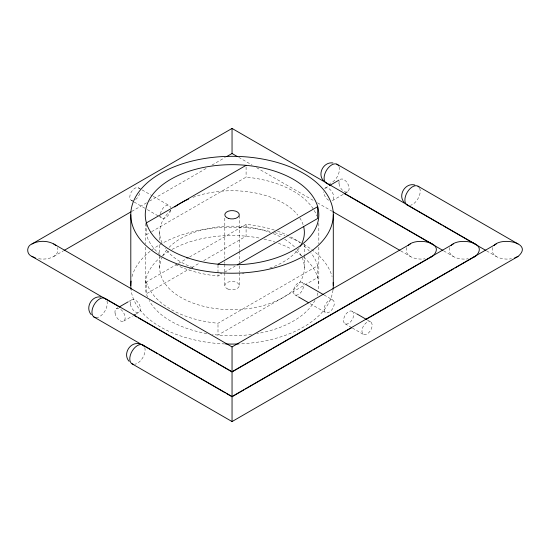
<?xml version="1.0" encoding="UTF-8"?>
<svg xmlns="http://www.w3.org/2000/svg" width="550" height="550" viewBox="0 0 550 550"><rect width="100%" height="100%" fill="white"/><g stroke="black" fill="none" stroke-linecap="round" stroke-linejoin="round"><path stroke-width="0.41" stroke-dasharray="2.75 2.06" d="M406.594 247.583C403.844 257.283 417.567 260.067 424.889 258.803M449.549 247.583C446.82 257.407 460.769 260.129 468.153 258.761M492.504 247.583C489.796 257.531 503.979 260.191 511.424 258.706M38.576 258.706C46.021 260.191 60.204 257.531 57.496 247.583M53.694 256.458L63.36 250.883M131.725 211.413L146.589 202.826M149.559 201.114L207.522 167.647M211.984 165.076L225.356 157.348M160.009 254.519A86.783 50.105 0 0 1 146.41 234.692L150.872 232.114M151.614 231.688L246.091 177.141A86.783 50.105 0 0 1 316.848 215.951M191.042 267.967L146.41 293.741L146.41 281.93L177.65 263.89M178.399 263.464L188.808 257.448M189.558 257.022L246.091 224.379A86.783 50.105 0 0 1 274.656 230.175M116.442 308.591L117.899 307.752M128.858 301.421L131.78 299.736M325.077 188.141L328.728 186.031M191.785 267.541L199.966 262.817M203.686 260.666L246.091 236.184L246.091 224.379M123.674 321.118L132.44 316.058M136.091 313.947L139.012 312.262M332.31 200.667L343.998 193.916M345.455 193.071L347.648 191.806M175.588 264.632A86.783 50.105 0 0 0 217.999 276.024L221.719 273.879M224.696 272.161L235.111 266.145M146.41 281.93A86.783 50.105 0 0 0 217.999 323.262L317.68 265.712A86.783 50.105 0 0 0 310.757 252.718M486.64 250.883L496.306 256.458M443.692 250.883L453.351 256.458M238.734 157.348L252.106 165.076M256.568 167.647L314.531 201.114M317.501 202.826L332.365 211.413M400.737 250.883L410.396 256.458M138.504 187.846L141.426 189.53M142.154 189.949L152.384 195.855M153.113 196.281L169.187 205.556M302.136 282.315A7.232 4.173 -60 0 1 299.846 293.521A7.232 4.173 -60 0 1 293.583 289.905A7.232 4.173 -60 0 1 302.136 282.315L305.058 284.006M324.053 294.972L332.819 300.032A7.232 4.173 -60 0 1 330.529 311.231A7.232 4.173 -60 0 1 324.266 307.615A7.232 4.173 -60 0 1 332.819 300.032M352.254 311.252A7.232 4.173 -60 0 1 349.958 322.451A7.232 4.173 -60 0 1 343.695 318.835A7.232 4.173 -60 0 1 352.254 311.252L355.933 313.376M366.981 319.756L370.659 321.881A7.232 4.173 -60 0 1 368.369 333.08A7.232 4.173 -60 0 1 362.106 329.464A7.232 4.173 -60 0 1 370.659 321.881M131.271 200.372L133.464 201.637M134.193 202.056L146.609 209.227M147.345 209.646L158.297 215.971M159.032 216.397L161.954 218.082M294.91 294.841L297.832 296.532M310.248 303.703L325.586 312.558M345.022 323.778L351.649 327.601M352.385 328.027L363.426 334.407M318.828 223.307L318.828 243.794M318.828 247.211L318.828 285.629M317.68 265.712L317.68 277.516L217.999 335.074L217.999 323.262M304.363 244.296L304.363 254.416M304.363 255.262L304.363 267.912M246.091 167.014L246.091 177.141M239.278 215.627L239.278 250.628M239.278 251.481L239.278 262.577M239.278 265.994L239.278 271.968M239.278 272.821L239.278 285.629M224.812 218.185L224.812 258.308M224.812 261.724L224.812 263.429M224.812 264.289L224.812 271.968M224.812 272.821L224.812 285.629M217.999 265.059L217.999 276.024M159.727 232.485L159.727 240.921M159.727 245.142L159.727 254.416M159.727 255.262L159.727 267.912M146.41 223.726L146.41 234.692M145.262 223.307L145.262 243.794M145.262 247.211L145.262 285.629M144.815 347.724A10.849 6.263 -60 0 1 142.594 358.009A10.849 6.263 -60 0 1 134.619 364.286M419.691 188.203A10.849 6.263 -60 0 1 418.241 198.248A10.849 6.263 -60 0 1 410.444 205.315M339.089 166.891A10.849 6.263 -60 0 1 337.239 176.77A10.849 6.263 -60 0 1 329.649 183.466M106.975 301.077A10.849 6.263 -60 0 1 104.761 311.348A10.849 6.263 -60 0 1 96.8 317.632M328.694 200.303A7.232 4.173 60 0 1 323.593 191.874M324.596 188.499A7.232 4.173 60 0 1 332.179 192.094A7.232 4.173 60 0 1 332.042 200.798M132.763 200.702A7.232 4.173 -60 0 1 131.271 192.019A7.232 4.173 -60 0 1 139.535 188.966M139.679 193.401A7.232 4.173 -60 0 1 135.616 199.533M160.504 213.902A7.232 4.173 -60 0 1 165.385 206.023A7.232 4.173 -60 0 1 170.562 207.68M170.562 210.189A7.232 4.173 -60 0 1 165.571 217.724A7.232 4.173 -60 0 1 160.572 215.958M332.984 290.159A101.248 58.451 0 0 1 239.291 343.929M224.799 343.929A101.248 58.451 0 0 1 131.106 290.159M132.014 276.609A101.248 58.451 0 0 1 271.48 231.791M274.732 232.623A101.248 58.451 0 0 1 284.982 235.799M289.417 237.462A101.248 58.451 0 0 1 300.719 242.674M303.634 244.296A101.248 58.451 0 0 1 332.076 276.609M303.586 257.269A86.783 50.105 0 0 1 318.512 289.877M317.893 292.951A86.783 50.105 0 0 1 316.958 295.976M314.964 300.41A86.783 50.105 0 0 1 256.809 333.651M251.453 334.462A86.783 50.105 0 0 1 212.389 334.428M206.738 333.554A86.783 50.105 0 0 1 149.119 300.403M147.572 297.11A86.783 50.105 0 0 1 160.373 257.379M162.642 255.551A86.783 50.105 0 0 1 169.386 250.965M172.006 249.452A86.783 50.105 0 0 1 259.868 238.171M263.972 239.037A86.783 50.105 0 0 1 274.801 242.028M278.396 243.272A86.783 50.105 0 0 1 291.177 248.958M295.563 251.488A86.783 50.105 0 0 1 301.689 255.736M277.585 231.172A86.783 50.105 0 0 1 300.087 242.722M304.081 245.877A86.783 50.105 0 0 1 309.258 250.951M296.945 249.494A72.318 41.752 0 0 1 239.518 309.444A72.318 41.752 0 0 1 161.975 257.586M162.656 256.149A72.318 41.752 0 0 1 167.145 249.494M169.077 247.383A72.318 41.752 0 0 1 270.414 232.526M273.288 233.619A72.318 41.752 0 0 1 281.703 237.559M284.618 239.243A72.318 41.752 0 0 1 295.013 247.383M299.344 247.775A72.318 41.752 0 0 1 269.686 268.139M244.035 273.659A72.318 41.752 0 0 1 242.337 273.811M221.753 273.811A72.318 41.752 0 0 1 220.055 273.659M192.947 267.609A72.318 41.752 0 0 1 165.234 248.462M161.975 242.811A72.318 41.752 0 0 1 170.658 210.416M192.947 197.361A72.318 41.752 0 0 1 297.825 215.139M299.805 217.896A72.318 41.752 0 0 1 303.435 225.809M115.032 313.074A7.232 4.173 60 0 0 123.406 321.255A7.232 4.173 60 0 0 121.729 310.241A7.232 4.173 60 0 0 115.032 313.074M130.377 304.219A7.232 4.173 60 0 0 138.744 312.393A7.232 4.173 60 0 0 137.067 301.386A7.232 4.173 60 0 0 130.377 304.219M339.013 183.762A7.232 4.173 60 0 0 347.38 191.943A7.232 4.173 60 0 0 345.709 180.929A7.232 4.173 60 0 0 339.013 183.762M227.989 289.087A7.232 4.173 0 0 0 239.257 285.924A7.232 4.173 0 0 0 228.883 281.875A7.232 4.173 0 0 0 227.989 289.087"/><path stroke-width="0.82" d="M408.196 245.548C415.016 237.043 446.737 242.11 432.891 255.97M451.151 245.548C457.971 237.043 489.692 242.11 475.846 255.97M494.106 245.548C501.153 236.596 533.988 242.914 518.018 256.458L232.045 421.561L132.021 363.811M432.63 256.142L431.839 256.609M475.585 256.142L454.994 268.043M432.107 243.946L232.045 128.439L31.983 243.946C26.269 246.146 26.269 254.258 31.983 256.458L119.742 307.127M64.102 250.449L130.983 211.839M226.841 156.496L232.045 153.491L237.249 156.496M146.41 222.881L246.091 165.33M119.364 306.907L128.129 301.847M329.464 185.611L338.958 180.125M217.999 264.213L317.68 206.663L317.68 218.474L237.339 264.859M133.897 315.212L135.362 314.373M343.998 193.916L345.455 193.071M31.983 243.946C38.61 240.446 47.066 240.446 53.694 243.946L232.045 346.913L410.396 243.946M453.351 243.946L232.045 371.711L105.029 298.375M232.788 371.532L271.459 349.202M272.951 348.349L431.564 256.761M496.306 243.946L232.045 396.509L142.869 345.022M243.939 389.895L232.045 396.763L226.841 393.759M245.424 389.036L311.561 350.852M313.053 349.993L351.697 327.683M366.561 319.103L453.509 268.902M475.062 256.458L473.406 257.29M518.018 256.458L514.621 257.936M431.283 256.898L430.451 257.29M332.936 162.958C323.737 161.528 317.096 173.724 323.428 180.647M100.781 296.993C91.575 295.563 84.941 307.759 91.272 314.683M414.865 185.006C405.35 182.407 397.499 195.188 404.223 202.496M139.748 343.839C130.24 341.241 122.382 354.021 129.113 361.329M35.379 257.936L31.983 256.458M417.979 186.189L518.018 243.946M336.786 164.141L475.062 243.946M407.131 204.978L442.056 225.143M443.547 225.995L485.897 250.449M326.336 183.129L330.798 185.701M344.905 193.847L442.949 250.456M333.107 211.839L399.987 250.449M305.793 284.426L323.324 294.546M356.668 313.803L366.245 319.33M298.561 296.952L308.784 302.857M134.619 315.714L136.847 316.999M138.339 317.859L214.94 362.086M216.425 362.945L232.045 371.965M93.802 316.917L157.74 353.842M159.211 354.695L225.356 392.899M53.694 243.946L55.894 245.548M333.293 214.775A101.248 58.451 0 0 1 181.424 265.396A101.248 58.451 0 0 1 181.424 164.147A101.248 58.451 0 0 1 333.293 214.775L333.293 285.629M232.045 128.453L232.045 153.478M232.045 346.926L232.045 421.547M130.804 214.775L130.804 285.629M133.244 364.251A10.849 6.263 -60 0 1 132.303 350.811A10.849 6.263 -60 0 1 144.258 346.418M407.722 205.253A10.849 6.263 -60 0 1 407.419 191.971A10.849 6.263 -60 0 1 418.976 187.028M326.927 183.404A10.849 6.263 -60 0 1 327.002 169.531A10.849 6.263 -60 0 1 338.669 165.901M96.277 317.673A10.849 6.263 -60 0 1 93.837 305.257A10.849 6.263 -60 0 1 106.019 299.221M238.487 343.963A101.248 58.451 0 0 1 225.603 343.963M131.01 289.41A101.248 58.451 0 0 1 131.106 281.098M333.156 282.604A101.248 58.451 0 0 1 333.08 289.41M303.627 226.545A72.318 41.752 0 0 1 300.245 246.379M174.776 206.992A72.318 41.752 0 0 1 188.705 199.059M186.945 257.579A86.783 50.105 0 0 0 318.801 215.923A86.783 50.105 0 0 0 190.389 170.816A86.783 50.105 0 0 0 186.945 257.579M228.429 218.384A7.232 4.173 0 0 0 239.278 214.775A7.232 4.173 0 0 0 228.429 211.159A7.232 4.173 0 0 0 228.429 218.384"/></g></svg>
